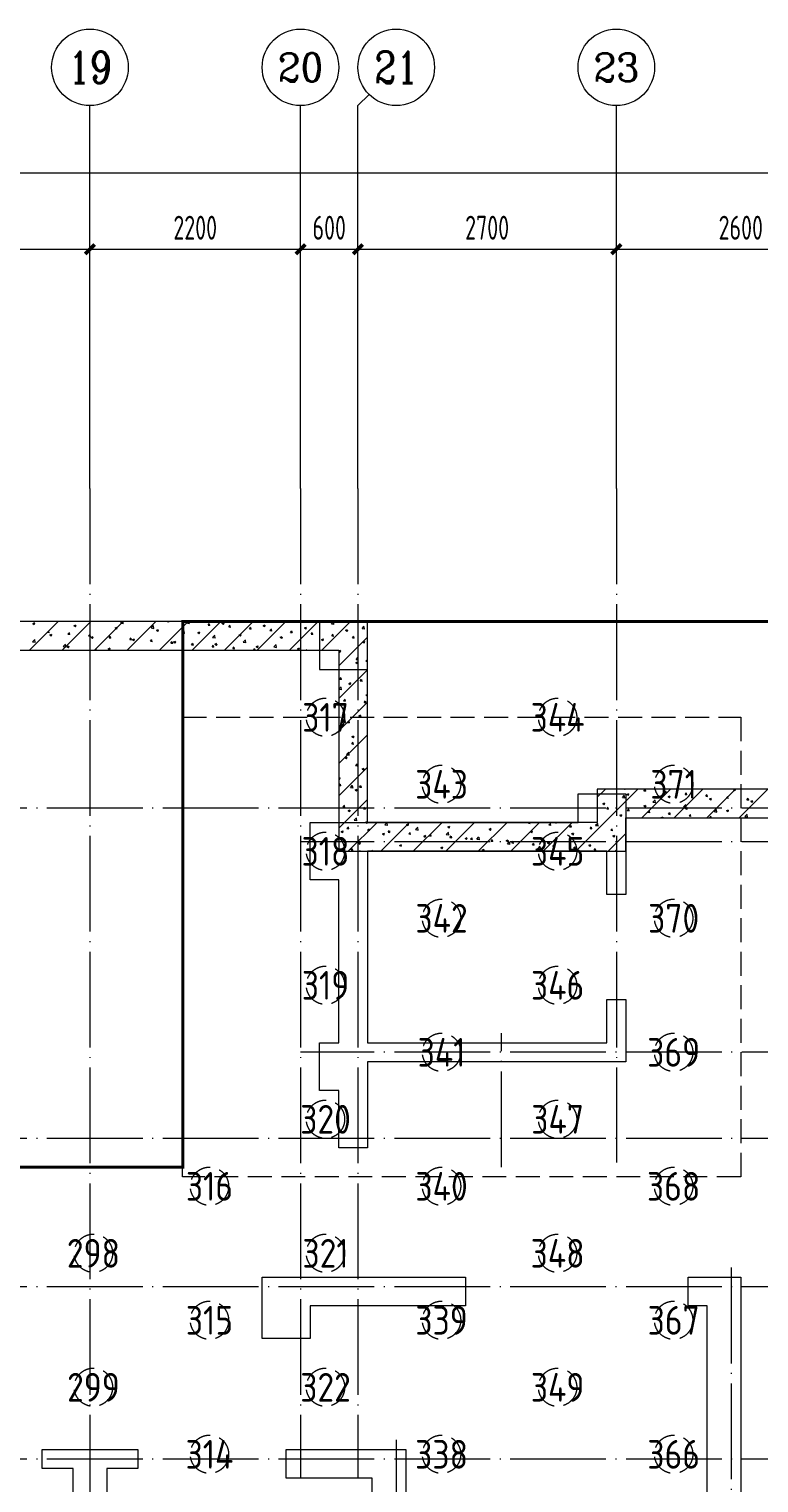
# Model space of a CAD drawing. Extents: x 5874492 to 7194610, y -939842 to -279257.
# Drawn here: x 6126449 to 6134075, y -493098 to -477908 of the extents above; entities that cross this region are included whole.
import ezdxf
from ezdxf.enums import TextEntityAlignment as Align

# ---------------------------------------------------------------- set-up
doc = ezdxf.new("R2010")
doc.units = 0
doc.header["$LTSCALE"] = 1000
doc.linetypes.add('DASH', pattern=[0.35, 0.25, -0.1])
doc.linetypes.add('DOTE', pattern=[2.42, 2, -0.2, 0.02, -0.2])
for name, color, linetype, lineweight in [('A-标注-轴号', 3, 'Continuous', 15), ('A-标注-轴号文字', 7, 'Continuous', 15), ('A-轴线-塔楼', 1, 'DOTE', 9), ('A-轴线-隔墙', 41, 'DOTE', 9), ('S-基础-BASE', 4, 'DASH', 20), ('S-基础-BASE-CON', 2, 'Continuous', 20), ('S-基础-DQ', 6, 'Continuous', 20), ('S-基础-HATCH', 251, 'Continuous', 20), ('S-基础-PILE', 7, 'DASH', 20), ('S-墙柱-WALL', 6, 'Continuous', 20), ('S-轴网-轴号', 3, 'Continuous', 20), ('S-轴网-轴线', 1, 'DOTE', 9)]:
    doc.layers.add(name, color=color, linetype=linetype, lineweight=lineweight)
doc.styles.add('_TCH_AXIS', font='COMPLEX.shx', dxfattribs={"bigfont": 'hztxt.shx'})
doc.styles.add('COMPLEX', font='COMPLEX')
doc.styles.get("Standard").update_dxf_attribs({"font": 'gbenor.shx', "bigfont": 'gbcbig.shx'})
doc.styles.add('TSSD_REIN_T3', font='tssdeng.shx', dxfattribs={"width": 0.7, "bigfont": 'hztxt.shx'})
doc.dimstyles.new('_TCH_ARCH&&100', dxfattribs={"dimtxt": 250, "dimasz": 100, "dimexe": 100, "dimexo": 100, "dimgap": 100, "dimtad": 1, "dimdec": 0, "dimzin": 0, "dimdsep": 46, "dimtxsty": 'TSSD_REIN_T3', "dimblk": 'ARCHTICK', "dimcen": 0.09, "dimclrt": 7, "dimazin": 2, "dimtfac": 1, "dimtdec": 0, "dimtix": 1, "dimtmove": 2, "dimatfit": 3, "dimfxl": 0, "dimtolj": 1, "dimtzin": 0, "dimarcsym": 0})

# ---------------------------------------------------------------- blocks, each defined once
blk = doc.blocks.new('A$C7008057F')
at = {"layer": 'S-基础-BASE-CON', "const_width": 30}
blk.add_lwpolyline([(13600, -17400), (22300, -17400), (22300, -18250), (30000, -18250), (30000, -19484), (38069, -19484), (38069, -4200), (32319, -4200), (32310, 2050), (20370, 2050), (20370, -3650), (17065, -3650)], dxfattribs=at)
blk = doc.blocks.new('sfdgjhgfhgkjhk')
at = {"layer": 'S-基础-DQ'}
for points in [[(6945492, 358792), (6945492, 356336), (6963809, 356336), (6963809, 354236), (6966809, 354236), (6966809, 354586), (6971909, 354586), (6971909, 347036), (6977909, 347036), (6977909, 339686), (6931592, 339686), (6931592, 336294)], [(6931892, 336294), (6931892, 339386), (6978209, 339386), (6978209, 347336), (6972209, 347336), (6972209, 354886), (6966509, 354886), (6966509, 354536), (6964109, 354536), (6964109, 356636), (6945792, 356636), (6945792, 358792)]]:
    blk.add_lwpolyline(points, dxfattribs=at)
blk.add_lwpolyline([(6964109, 356136), (6964109, 356636), (6963609, 356636), (6963609, 356136)], close=True, dxfattribs=at)
at = {"layer": 'S-基础-HATCH'}
for p, q in [((6960579, 356336), (6960879, 356636)), ((6960611, 356617), (6960632, 356625)), ((6960611, 356617), (6960626, 356607)), ((6960627, 356604), (6960633, 356622)), ((6960765, 356524), (6960779, 356541)), ((6960765, 356524), (6960783, 356522)), ((6960783, 356519), (6960780, 356538)), ((6960790, 356497), (6960811, 356505)), ((6960918, 356336), (6961218, 356636)), ((6960980, 356505), (6960994, 356522)), ((6960980, 356505), (6960998, 356503)), ((6960999, 356500), (6960995, 356519)), ((6961042, 356593), (6961063, 356601)), ((6961042, 356593), (6961057, 356583)), ((6961058, 356580), (6961064, 356598)), ((6961257, 356336), (6961557, 356636)), ((6961473, 356569), (6961494, 356577)), ((6961473, 356569), (6961488, 356559)), ((6961489, 356556), (6961495, 356574)), ((6961530, 356619), (6961547, 356636)), ((6961530, 356619), (6961557, 356615)), ((6961557, 356612), (6961555, 356636)), ((6961597, 356336), (6961897, 356636)), ((6961850, 356569), (6961874, 356594)), ((6961850, 356569), (6961877, 356565)), ((6961878, 356562), (6961874, 356591)), ((6961905, 356545), (6961926, 356553)), ((6961905, 356545), (6961920, 356535)), ((6961920, 356532), (6961926, 356550)), ((6961936, 356336), (6962236, 356636)), ((6962017, 356636), (6962032, 356635)), ((6962033, 356631), (6962032, 356636)), ((6962165, 356636), (6962172, 356632)), ((6962170, 356520), (6962194, 356544)), ((6962170, 356520), (6962197, 356515)), ((6962172, 356629), (6962175, 356636)), ((6962198, 356513), (6962194, 356541)), ((6962229, 356618), (6962244, 356635)), ((6962229, 356618), (6962247, 356616)), ((6962248, 356613), (6962244, 356631)), ((6962276, 356336), (6962576, 356636)), ((6962336, 356521), (6962357, 356529)), ((6962336, 356521), (6962351, 356511)), ((6962351, 356508), (6962357, 356526)), ((6962445, 356599), (6962459, 356616)), ((6962445, 356599), (6962462, 356597)), ((6962463, 356594), (6962460, 356613)), ((6962588, 356618), (6962609, 356626)), ((6962588, 356618), (6962603, 356608)), ((6962603, 356605), (6962610, 356623)), ((6962615, 356336), (6962915, 356636)), ((6962660, 356580), (6962674, 356597)), ((6962660, 356580), (6962678, 356578)), ((6962678, 356575), (6962675, 356594)), ((6962767, 356497), (6962788, 356505)), ((6962875, 356561), (6962889, 356578)), ((6962875, 356561), (6962893, 356560)), ((6962893, 356556), (6962890, 356575)), ((6962955, 356336), (6963255, 356636)), ((6963019, 356594), (6963040, 356602)), ((6963019, 356594), (6963034, 356584)), ((6963035, 356581), (6963041, 356599)), ((6963090, 356542), (6963105, 356560)), ((6963090, 356542), (6963108, 356541)), ((6963109, 356537), (6963105, 356556)), ((6963294, 356336), (6963594, 356636)), ((6963305, 356523), (6963320, 356541)), ((6963305, 356523), (6963323, 356522)), ((6963324, 356519), (6963320, 356537)), ((6963450, 356570), (6963471, 356578)), ((6963450, 356570), (6963465, 356560)), ((6963466, 356557), (6963472, 356575)), ((6963520, 356505), (6963535, 356522)), ((6963520, 356505), (6963538, 356503)), ((6963539, 356500), (6963536, 356519)), ((6963633, 356336), (6963933, 356636)), ((6963732, 356613), (6963754, 356636)), ((6963732, 356613), (6963758, 356609)), ((6963759, 356606), (6963756, 356635)), ((6963881, 356546), (6963902, 356554)), ((6963881, 356546), (6963896, 356536)), ((6963897, 356533), (6963903, 356551)), ((6964052, 356563), (6964075, 356588)), ((6964052, 356563), (6964078, 356559)), ((6964079, 356556), (6964076, 356585)), ((6960609, 356426), (6960633, 356450)), ((6960609, 356426), (6960636, 356422)), ((6960637, 356419), (6960633, 356447)), ((6960790, 356497), (6960805, 356487)), ((6960806, 356483), (6960812, 356501)), ((6960930, 356376), (6960953, 356401)), ((6960930, 356376), (6960956, 356372)), ((6960957, 356369), (6960954, 356398)), ((6960969, 356376), (6960990, 356384)), ((6960969, 356376), (6960984, 356366)), ((6960985, 356362), (6960991, 356381)), ((6961195, 356486), (6961210, 356503)), ((6961195, 356486), (6961213, 356484)), ((6961214, 356481), (6961210, 356500)), ((6961221, 356473), (6961242, 356481)), ((6961221, 356473), (6961236, 356462)), ((6961237, 356459), (6961243, 356477)), ((6961400, 356352), (6961421, 356360)), ((6961400, 356352), (6961415, 356342)), ((6961410, 356467), (6961425, 356484)), ((6961410, 356467), (6961428, 356466)), ((6961416, 356338), (6961422, 356356)), ((6961429, 356462), (6961425, 356481)), ((6961625, 356448), (6961640, 356466)), ((6961625, 356448), (6961643, 356447)), ((6961644, 356443), (6961641, 356462)), ((6961653, 356449), (6961674, 356457)), ((6961653, 356449), (6961667, 356438)), ((6961668, 356435), (6961674, 356453)), ((6961841, 356430), (6961855, 356447)), ((6961841, 356430), (6961859, 356428)), ((6961859, 356425), (6961856, 356443)), ((6962056, 356411), (6962070, 356428)), ((6962056, 356411), (6962074, 356409)), ((6962074, 356406), (6962071, 356425)), ((6962084, 356424), (6962105, 356433)), ((6962084, 356424), (6962099, 356414)), ((6962099, 356411), (6962105, 356429)), ((6962271, 356392), (6962285, 356409)), ((6962271, 356392), (6962289, 356390)), ((6962290, 356387), (6962286, 356406)), ((6962486, 356373), (6962501, 356390)), ((6962486, 356373), (6962504, 356372)), ((6962491, 356470), (6962514, 356494)), ((6962491, 356470), (6962517, 356466)), ((6962505, 356368), (6962501, 356387)), ((6962518, 356463), (6962515, 356491)), ((6962515, 356400), (6962536, 356409)), ((6962515, 356400), (6962530, 356390)), ((6962530, 356387), (6962537, 356405)), ((6962701, 356354), (6962716, 356372)), ((6962701, 356354), (6962719, 356353)), ((6962720, 356349), (6962716, 356368)), ((6962767, 356497), (6962782, 356487)), ((6962782, 356484), (6962789, 356502)), ((6962811, 356420), (6962834, 356445)), ((6962811, 356420), (6962837, 356416)), ((6962838, 356413), (6962835, 356442)), ((6962917, 356336), (6962931, 356353)), ((6962946, 356376), (6962967, 356384)), ((6962946, 356376), (6962961, 356366)), ((6962962, 356363), (6962968, 356381)), ((6963131, 356371), (6963154, 356395)), ((6963131, 356371), (6963158, 356366)), ((6963158, 356364), (6963155, 356392)), ((6963198, 356473), (6963219, 356481)), ((6963198, 356473), (6963213, 356463)), ((6963214, 356460), (6963220, 356478)), ((6963377, 356352), (6963398, 356360)), ((6963377, 356352), (6963392, 356342)), ((6963393, 356339), (6963399, 356357)), ((6963629, 356449), (6963650, 356457)), ((6963629, 356449), (6963644, 356439)), ((6963645, 356436), (6963651, 356454)), ((6963736, 356486), (6963750, 356503)), ((6963736, 356486), (6963754, 356484)), ((6963754, 356481), (6963751, 356500)), ((6963809, 356173), (6964109, 356473)), ((6963951, 356467), (6963965, 356484)), ((6963951, 356467), (6963969, 356465)), ((6963969, 356462), (6963966, 356481)), ((6964060, 356425), (6964081, 356433)), ((6964060, 356425), (6964075, 356415)), ((6964076, 356412), (6964082, 356430)), ((6961259, 356336), (6961273, 356351)), ((6961275, 356336), (6961274, 356348)), ((6962934, 356336), (6962932, 356349)), ((6963466, 356336), (6963474, 356345)), ((6963476, 356336), (6963475, 356342)), ((6963809, 356329), (6963829, 356336)), ((6963809, 356328), (6963823, 356318)), ((6963824, 356315), (6963830, 356333)), ((6963987, 356208), (6964008, 356216)), ((6963987, 356208), (6964002, 356198)), ((6963992, 356241), (6964007, 356259)), ((6963992, 356241), (6964010, 356240)), ((6964003, 356194), (6964009, 356212)), ((6964011, 356236), (6964008, 356255)), ((6964091, 356222), (6964109, 356240)), ((6964091, 356222), (6964109, 356219)), ((6963809, 355833), (6964109, 356133)), ((6963819, 356034), (6963833, 356052)), ((6963837, 356030), (6963834, 356048)), ((6963811, 355929), (6963834, 355954)), ((6963811, 355929), (6963838, 355925)), ((6963819, 356034), (6963837, 356033)), ((6963838, 355922), (6963835, 355951)), ((6963914, 355990), (6963935, 355998)), ((6963914, 355990), (6963929, 355980)), ((6963930, 355977), (6963936, 355995)), ((6964034, 356016), (6964048, 356033)), ((6964034, 356016), (6964052, 356014)), ((6964053, 356011), (6964049, 356030)), ((6963809, 355494), (6964109, 355794)), ((6963841, 355773), (6963862, 355781)), ((6963841, 355773), (6963856, 355762)), ((6963857, 355759), (6963863, 355777)), ((6963860, 355809), (6963875, 355826)), ((6963860, 355809), (6963878, 355807)), ((6963879, 355804), (6963876, 355823)), ((6964076, 355790), (6964090, 355807)), ((6964076, 355790), (6964094, 355788)), ((6964094, 355785), (6964091, 355804)), ((6964093, 355869), (6964109, 355875)), ((6964093, 355869), (6964108, 355859)), ((6964109, 355856), (6964109, 355856)), ((6963851, 355587), (6963874, 355612)), ((6963878, 355580), (6963875, 355609)), ((6963902, 355583), (6963917, 355600)), ((6963921, 355578), (6963917, 355597)), ((6964020, 355652), (6964041, 355660)), ((6964020, 355652), (6964035, 355642)), ((6964036, 355638), (6964042, 355656)), ((6963809, 355154), (6964109, 355454)), ((6963851, 355587), (6963878, 355583)), ((6963902, 355583), (6963920, 355582)), ((6963947, 355434), (6963968, 355442)), ((6963944, 355358), (6963958, 355375)), ((6963944, 355358), (6963962, 355356)), ((6963947, 355434), (6963962, 355424)), ((6963962, 355353), (6963959, 355371)), ((6963963, 355421), (6963969, 355439)), ((6963874, 355217), (6963895, 355225)), ((6963874, 355217), (6963889, 355207)), ((6963890, 355203), (6963896, 355221)), ((6963891, 355246), (6963914, 355270)), ((6963891, 355246), (6963917, 355241)), ((6963918, 355239), (6963915, 355267)), ((6963985, 355132), (6964000, 355149)), ((6964004, 355127), (6964000, 355146)), ((6963809, 354815), (6964109, 355115)), ((6963809, 355002), (6963822, 355007)), ((6963809, 354994), (6963816, 354989)), ((6963817, 354986), (6963823, 355004)), ((6963985, 355132), (6964003, 355130)), ((6964053, 355096), (6964074, 355104)), ((6964053, 355096), (6964068, 355086)), ((6964069, 355082), (6964075, 355101)), ((6963812, 354925), (6963826, 354942)), ((6963812, 354925), (6963830, 354923)), ((6963830, 354920), (6963827, 354939)), ((6963930, 354904), (6963954, 354928)), ((6963930, 354904), (6963957, 354900)), ((6963958, 354897), (6963954, 354925)), ((6963980, 354878), (6964001, 354886)), ((6963980, 354878), (6963995, 354868)), ((6963996, 354865), (6964002, 354883)), ((6964027, 354906), (6964041, 354923)), ((6964027, 354906), (6964045, 354905)), ((6964046, 354901), (6964042, 354920)), ((6966285, 354236), (6966935, 354886)), ((6966509, 354800), (6966596, 354886)), ((6966794, 354886), (6966801, 354886)), ((6966801, 354882), (6966801, 354886)), ((6966819, 354831), (6966840, 354839)), ((6966835, 354818), (6966841, 354836)), ((6966974, 354586), (6967274, 354886)), ((6966998, 354868), (6967012, 354886)), ((6966998, 354868), (6967016, 354867)), ((6967016, 354863), (6967013, 354882)), ((6967213, 354849), (6967227, 354867)), ((6967213, 354849), (6967231, 354848)), ((6967232, 354845), (6967228, 354863)), ((6967314, 354586), (6967614, 354886)), ((6967428, 354831), (6967443, 354848)), ((6967447, 354826), (6967443, 354845)), ((6967653, 354586), (6967953, 354886)), ((6967934, 354880), (6967951, 354886)), ((6967934, 354880), (6967949, 354870)), ((6967949, 354866), (6967955, 354884)), ((6967993, 354586), (6968293, 354886)), ((6963809, 354476), (6964109, 354776)), ((6963853, 354699), (6963868, 354717)), ((6963853, 354699), (6963871, 354698)), ((6963872, 354694), (6963869, 354713)), ((6964069, 354681), (6964083, 354698)), ((6964087, 354676), (6964084, 354694)), ((6966567, 354734), (6966588, 354742)), ((6966567, 354734), (6966582, 354724)), ((6966583, 354721), (6966589, 354739)), ((6966609, 354680), (6966624, 354698)), ((6966628, 354675), (6966624, 354694)), ((6966772, 354799), (6966796, 354823)), ((6966772, 354799), (6966799, 354795)), ((6966799, 354792), (6966796, 354820)), ((6966819, 354831), (6966834, 354821)), ((6966998, 354710), (6967019, 354718)), ((6966998, 354710), (6967013, 354700)), ((6967014, 354697), (6967020, 354715)), ((6967092, 354749), (6967116, 354773)), ((6967092, 354749), (6967119, 354745)), ((6967120, 354742), (6967116, 354770)), ((6967251, 354807), (6967272, 354815)), ((6967251, 354807), (6967265, 354797)), ((6967266, 354793), (6967272, 354812)), ((6967412, 354699), (6967436, 354724)), ((6967412, 354699), (6967439, 354695)), ((6967428, 354831), (6967446, 354829)), ((6967430, 354686), (6967451, 354694)), ((6967430, 354686), (6967445, 354676)), ((6967440, 354692), (6967437, 354721)), ((6967445, 354673), (6967451, 354691)), ((6967643, 354812), (6967658, 354829)), ((6967643, 354812), (6967661, 354810)), ((6967662, 354807), (6967659, 354826)), ((6967682, 354783), (6967703, 354791)), ((6967682, 354783), (6967697, 354773)), ((6967697, 354769), (6967703, 354788)), ((6967859, 354793), (6967873, 354810)), ((6967859, 354793), (6967876, 354791)), ((6967877, 354788), (6967874, 354807)), ((6968074, 354774), (6968088, 354791)), ((6968074, 354774), (6968092, 354773)), ((6968092, 354769), (6968089, 354788)), ((6968113, 354759), (6968134, 354767)), ((6968113, 354759), (6968128, 354749)), ((6968128, 354745), (6968134, 354764)), ((6963907, 354661), (6963928, 354669)), ((6963907, 354661), (6963922, 354651)), ((6963909, 354236), (6964209, 354536)), ((6963923, 354647), (6963929, 354665)), ((6963970, 354562), (6963994, 354586)), ((6963970, 354562), (6963997, 354558)), ((6963997, 354555), (6963994, 354583)), ((6964069, 354681), (6964087, 354679)), ((6964087, 354540), (6964108, 354548)), ((6964087, 354540), (6964101, 354530)), ((6964102, 354527), (6964108, 354545)), ((6964249, 354236), (6964549, 354536)), ((6964290, 354512), (6964313, 354536)), ((6964318, 354505), (6964314, 354534)), ((6964588, 354236), (6964888, 354536)), ((6964927, 354236), (6965227, 354536)), ((6965267, 354236), (6965567, 354536)), ((6965606, 354236), (6965906, 354536)), ((6965790, 354530), (6965795, 354536)), ((6965790, 354530), (6965808, 354528)), ((6965809, 354525), (6965807, 354536)), ((6965946, 354236), (6966246, 354536)), ((6966070, 354536), (6966078, 354531)), ((6966079, 354527), (6966082, 354536)), ((6966492, 354506), (6966515, 354531)), ((6966609, 354680), (6966627, 354679)), ((6966746, 354613), (6966767, 354621)), ((6966746, 354613), (6966761, 354603)), ((6966762, 354600), (6966768, 354618)), ((6966824, 354661), (6966839, 354679)), ((6966824, 354661), (6966842, 354660)), ((6966843, 354657), (6966839, 354675)), ((6967039, 354643), (6967054, 354660)), ((6967039, 354643), (6967057, 354641)), ((6967058, 354638), (6967055, 354657)), ((6967178, 354589), (6967199, 354597)), ((6967178, 354589), (6967182, 354586)), ((6967197, 354586), (6967199, 354594)), ((6967255, 354624), (6967269, 354641)), ((6967255, 354624), (6967273, 354622)), ((6967273, 354619), (6967270, 354638)), ((6967470, 354605), (6967484, 354622)), ((6967470, 354605), (6967488, 354603)), ((6967488, 354600), (6967485, 354619)), ((6967685, 354586), (6967699, 354603)), ((6967685, 354586), (6967685, 354586)), ((6967703, 354586), (6967700, 354600)), ((6967733, 354650), (6967756, 354674)), ((6967733, 354650), (6967759, 354646)), ((6967760, 354643), (6967757, 354671)), ((6967861, 354662), (6967882, 354670)), ((6967861, 354662), (6967876, 354652)), ((6967876, 354649), (6967882, 354667)), ((6968053, 354600), (6968076, 354624)), ((6968053, 354600), (6968080, 354596)), ((6968080, 354593), (6968077, 354622)), ((6963834, 354443), (6963856, 354451)), ((6963834, 354443), (6963849, 354433)), ((6963850, 354430), (6963856, 354448)), ((6963895, 354474), (6963910, 354491)), ((6963895, 354474), (6963913, 354472)), ((6963914, 354469), (6963910, 354488)), ((6964110, 354455), (6964125, 354472)), ((6964110, 354455), (6964128, 354453)), ((6964129, 354450), (6964125, 354469)), ((6964266, 354419), (6964287, 354427)), ((6964266, 354419), (6964281, 354409)), ((6964281, 354406), (6964287, 354424)), ((6964290, 354512), (6964317, 354508)), ((6964325, 354436), (6964340, 354453)), ((6964325, 354436), (6964343, 354434)), ((6964344, 354431), (6964341, 354450)), ((6964518, 354516), (6964539, 354524)), ((6964518, 354516), (6964533, 354506)), ((6964533, 354503), (6964539, 354521)), ((6964541, 354417), (6964555, 354434)), ((6964541, 354417), (6964559, 354416)), ((6964559, 354412), (6964556, 354431)), ((6964610, 354462), (6964634, 354487)), ((6964610, 354462), (6964637, 354458)), ((6964638, 354455), (6964635, 354484)), ((6964697, 354395), (6964718, 354403)), ((6964697, 354395), (6964712, 354385)), ((6964712, 354382), (6964718, 354400)), ((6964756, 354398), (6964770, 354416)), ((6964756, 354398), (6964774, 354397)), ((6964774, 354393), (6964771, 354412)), ((6964931, 354413), (6964954, 354437)), ((6964931, 354413), (6964957, 354409)), ((6964949, 354492), (6964970, 354500)), ((6964949, 354492), (6964964, 354482)), ((6964958, 354406), (6964955, 354434)), ((6964964, 354479), (6964971, 354497)), ((6964971, 354380), (6964985, 354397)), ((6964971, 354380), (6964989, 354378)), ((6964990, 354375), (6964986, 354393)), ((6965128, 354371), (6965149, 354379)), ((6965186, 354361), (6965201, 354378)), ((6965251, 354363), (6965274, 354388)), ((6965278, 354356), (6965275, 354385)), ((6965380, 354468), (6965401, 354476)), ((6965380, 354468), (6965395, 354458)), ((6965396, 354454), (6965402, 354473)), ((6965811, 354444), (6965832, 354452)), ((6965811, 354444), (6965826, 354434)), ((6965827, 354430), (6965833, 354449)), ((6966005, 354511), (6966020, 354528)), ((6966005, 354511), (6966023, 354510)), ((6966024, 354506), (6966020, 354525)), ((6966220, 354492), (6966235, 354510)), ((6966220, 354492), (6966238, 354491)), ((6966239, 354487), (6966236, 354506)), ((6966242, 354420), (6966263, 354428)), ((6966242, 354420), (6966257, 354410)), ((6966258, 354406), (6966264, 354425)), ((6966436, 354473), (6966450, 354491)), ((6966436, 354473), (6966453, 354472)), ((6966454, 354469), (6966451, 354487)), ((6966492, 354506), (6966518, 354502)), ((6966494, 354517), (6966515, 354525)), ((6966494, 354517), (6966509, 354507)), ((6966510, 354503), (6966516, 354521)), ((6966519, 354499), (6966516, 354528)), ((6966624, 354236), (6966809, 354421)), ((6966651, 354455), (6966665, 354472)), ((6966651, 354455), (6966669, 354453)), ((6966669, 354450), (6966666, 354469)), ((6966673, 354396), (6966694, 354404)), ((6966673, 354396), (6966688, 354386)), ((6966689, 354382), (6966695, 354401)), ((6963937, 354248), (6963951, 354265)), ((6963937, 354248), (6963955, 354246)), ((6963955, 354243), (6963952, 354262)), ((6964014, 354322), (6964035, 354330)), ((6964014, 354322), (6964028, 354312)), ((6964026, 354236), (6964033, 354244)), ((6964029, 354309), (6964035, 354327)), ((6964035, 354236), (6964034, 354241)), ((6964158, 354236), (6964166, 354246)), ((6964168, 354236), (6964167, 354243)), ((6964445, 354298), (6964466, 354306)), ((6964445, 354298), (6964460, 354288)), ((6964460, 354285), (6964466, 354303)), ((6964876, 354274), (6964897, 354282)), ((6964876, 354274), (6964891, 354264)), ((6964891, 354261), (6964898, 354279)), ((6965128, 354371), (6965143, 354361)), ((6965144, 354358), (6965150, 354376)), ((6965186, 354361), (6965204, 354359)), ((6965205, 354356), (6965201, 354375)), ((6965251, 354363), (6965278, 354359)), ((6965307, 354250), (6965328, 354258)), ((6965307, 354250), (6965322, 354240)), ((6965323, 354237), (6965329, 354255)), ((6965401, 354342), (6965416, 354359)), ((6965401, 354342), (6965419, 354340)), ((6965420, 354337), (6965416, 354356)), ((6965559, 354347), (6965580, 354355)), ((6965559, 354347), (6965574, 354337)), ((6965571, 354313), (6965594, 354338)), ((6965571, 354313), (6965598, 354309)), ((6965575, 354334), (6965581, 354352)), ((6965598, 354306), (6965595, 354335)), ((6965616, 354323), (6965631, 354340)), ((6965616, 354323), (6965634, 354322)), ((6965635, 354318), (6965632, 354337)), ((6965832, 354304), (6965846, 354322)), ((6965832, 354304), (6965850, 354303)), ((6965850, 354299), (6965847, 354318)), ((6965891, 354264), (6965915, 354288)), ((6965891, 354264), (6965918, 354260)), ((6965919, 354257), (6965915, 354285)), ((6965990, 354323), (6966011, 354331)), ((6965990, 354323), (6966005, 354313)), ((6966006, 354310), (6966012, 354328)), ((6966047, 354285), (6966061, 354303)), ((6966047, 354285), (6966065, 354284)), ((6966065, 354281), (6966062, 354299)), ((6966232, 354236), (6966235, 354239)), ((6966262, 354267), (6966276, 354284)), ((6966262, 354267), (6966280, 354265)), ((6966281, 354262), (6966277, 354281)), ((6966421, 354299), (6966442, 354307)), ((6966421, 354299), (6966436, 354289)), ((6966437, 354286), (6966443, 354304)), ((6966477, 354248), (6966492, 354265)), ((6966477, 354248), (6966495, 354246)), ((6966496, 354243), (6966492, 354262)), ((6966698, 354236), (6966707, 354246)), ((6966709, 354236), (6966707, 354243))]:
    blk.add_line(p, q, dxfattribs=at)
blk = doc.blocks.new('_AXISO')
blk.add_circle((0, 0), 0.5)
at = {"layer": 'S-轴网-轴号', "style": 'COMPLEX', "width": 1.041667}
blk.add_attdef('A', text='', height=0.56, dxfattribs=at).set_placement((-0.25, -0.28), (0.25, -0.28), align=Align.FIT)
blk = doc.blocks.new('_ArchTick')
at = {"color": 0, "linetype": 'ByBlock', "const_width": 0.4}
blk.add_lwpolyline([(-0.5, -0.5), (0.5, 0.5)], dxfattribs=at)
blk = doc.blocks.new('*D2415')
at = {"layer": 'A-标注-轴号', "color": 0, "lineweight": -2, "transparency": 16777216}
for p, q in [((0, 18540), (0, 21840)), ((0, 21740), (47200, 21740)), ((47200, 18540), (47200, 21840))]:
    blk.add_line(p, q, dxfattribs=at)
at = {"layer": 'Defpoints', "color": 0, "transparency": 16777216}
for p in [(47200, 21740), (0, 18440), (47200, 18440)]:
    blk.add_point(p, dxfattribs=at)
at = {"layer": 'A-标注-轴号', "color": 0, "lineweight": -2, "transparency": 16777216, "xscale": 100, "yscale": 100, "zscale": 100, "rotation": 180}
blk.add_blockref('_ArchTick', (0, 21740), dxfattribs=at)
at = {"layer": 'A-标注-轴号', "color": 0, "lineweight": -2, "transparency": 16777216, "xscale": 100, "yscale": 100, "zscale": 100}
blk.add_blockref('_ArchTick', (47200, 21740), dxfattribs=at)
at = {"layer": 'A-标注-轴号', "color": 7, "transparency": 16777216, "insert": (23600, 21965), "char_height": 250, "attachment_point": 5, "style": 'TSSD_REIN_T3'}
blk.add_mtext('\\A1;47200', dxfattribs=at)
blk = doc.blocks.new('*D2449')
at = {"layer": 'A-标注-轴号', "color": 0, "lineweight": -2, "transparency": 16777216}
for p, q in [((28100, 18540), (28100, 21040)), ((30300, 18540), (30300, 21040)), ((28100, 20940), (30300, 20940))]:
    blk.add_line(p, q, dxfattribs=at)
at = {"layer": 'Defpoints', "color": 0, "transparency": 16777216}
for p in [(30300, 20940), (28100, 18440), (30300, 18440)]:
    blk.add_point(p, dxfattribs=at)
at = {"layer": 'A-标注-轴号', "color": 0, "lineweight": -2, "transparency": 16777216, "xscale": 100, "yscale": 100, "zscale": 100, "rotation": 180}
blk.add_blockref('_ArchTick', (28100, 20940), dxfattribs=at)
at = {"layer": 'A-标注-轴号', "color": 0, "lineweight": -2, "transparency": 16777216, "xscale": 100, "yscale": 100, "zscale": 100}
blk.add_blockref('_ArchTick', (30300, 20940), dxfattribs=at)
at = {"layer": 'A-标注-轴号', "color": 7, "transparency": 16777216, "insert": (29200, 21165), "char_height": 250, "attachment_point": 5, "style": 'TSSD_REIN_T3'}
blk.add_mtext('\\A1;2200', dxfattribs=at)
blk = doc.blocks.new('*D2450')
at = {"layer": 'A-标注-轴号', "color": 0, "lineweight": -2, "transparency": 16777216}
for p, q in [((30300, 18540), (30300, 21040)), ((32500, 18540), (32500, 21040)), ((30300, 20940), (32500, 20940))]:
    blk.add_line(p, q, dxfattribs=at)
at = {"layer": 'Defpoints', "color": 0, "transparency": 16777216}
for p in [(32500, 20940), (30300, 18440), (32500, 18440)]:
    blk.add_point(p, dxfattribs=at)
at = {"layer": 'A-标注-轴号', "color": 0, "lineweight": -2, "transparency": 16777216, "xscale": 100, "yscale": 100, "zscale": 100, "rotation": 180}
blk.add_blockref('_ArchTick', (30300, 20940), dxfattribs=at)
at = {"layer": 'A-标注-轴号', "color": 0, "lineweight": -2, "transparency": 16777216, "xscale": 100, "yscale": 100, "zscale": 100}
blk.add_blockref('_ArchTick', (32500, 20940), dxfattribs=at)
at = {"layer": 'A-标注-轴号', "color": 7, "transparency": 16777216, "insert": (31400, 21165), "char_height": 250, "attachment_point": 5, "style": 'TSSD_REIN_T3'}
blk.add_mtext('\\A1;2200', dxfattribs=at)
blk = doc.blocks.new('*D2451')
at = {"layer": 'A-标注-轴号', "color": 0, "lineweight": -2, "transparency": 16777216}
for p, q in [((32500, 18540), (32500, 21040)), ((33100, 18540), (33100, 21040)), ((32500, 20940), (33100, 20940))]:
    blk.add_line(p, q, dxfattribs=at)
at = {"layer": 'Defpoints', "color": 0, "transparency": 16777216}
for p in [(33100, 20940), (32500, 18440), (33100, 18440)]:
    blk.add_point(p, dxfattribs=at)
at = {"layer": 'A-标注-轴号', "color": 0, "lineweight": -2, "transparency": 16777216, "xscale": 100, "yscale": 100, "zscale": 100, "rotation": 180}
blk.add_blockref('_ArchTick', (32500, 20940), dxfattribs=at)
at = {"layer": 'A-标注-轴号', "color": 0, "lineweight": -2, "transparency": 16777216, "xscale": 100, "yscale": 100, "zscale": 100}
blk.add_blockref('_ArchTick', (33100, 20940), dxfattribs=at)
at = {"layer": 'A-标注-轴号', "color": 7, "transparency": 16777216, "insert": (32800, 21165), "char_height": 250, "attachment_point": 5, "style": 'TSSD_REIN_T3'}
blk.add_mtext('\\A1;600', dxfattribs=at)
blk = doc.blocks.new('*D2452')
at = {"layer": 'A-标注-轴号', "color": 0, "lineweight": -2, "transparency": 16777216}
for p, q in [((33100, 18540), (33100, 21040)), ((35800, 18540), (35800, 21040)), ((33100, 20940), (35800, 20940))]:
    blk.add_line(p, q, dxfattribs=at)
at = {"layer": 'Defpoints', "color": 0, "transparency": 16777216}
for p in [(35800, 20940), (33100, 18440), (35800, 18440)]:
    blk.add_point(p, dxfattribs=at)
at = {"layer": 'A-标注-轴号', "color": 0, "lineweight": -2, "transparency": 16777216, "xscale": 100, "yscale": 100, "zscale": 100, "rotation": 180}
blk.add_blockref('_ArchTick', (33100, 20940), dxfattribs=at)
at = {"layer": 'A-标注-轴号', "color": 0, "lineweight": -2, "transparency": 16777216, "xscale": 100, "yscale": 100, "zscale": 100}
blk.add_blockref('_ArchTick', (35800, 20940), dxfattribs=at)
at = {"layer": 'A-标注-轴号', "color": 7, "transparency": 16777216, "insert": (34450, 21165), "char_height": 250, "attachment_point": 5, "style": 'TSSD_REIN_T3'}
blk.add_mtext('\\A1;2700', dxfattribs=at)
blk = doc.blocks.new('*D2453')
at = {"layer": 'A-标注-轴号', "color": 0, "lineweight": -2, "transparency": 16777216}
for p, q in [((35800, 18540), (35800, 21040)), ((38400, 18540), (38400, 21040)), ((35800, 20940), (38400, 20940))]:
    blk.add_line(p, q, dxfattribs=at)
at = {"layer": 'Defpoints', "color": 0, "transparency": 16777216}
for p in [(38400, 20940), (35800, 18440), (38400, 18440)]:
    blk.add_point(p, dxfattribs=at)
at = {"layer": 'A-标注-轴号', "color": 0, "lineweight": -2, "transparency": 16777216, "xscale": 100, "yscale": 100, "zscale": 100, "rotation": 180}
blk.add_blockref('_ArchTick', (35800, 20940), dxfattribs=at)
at = {"layer": 'A-标注-轴号', "color": 0, "lineweight": -2, "transparency": 16777216, "xscale": 100, "yscale": 100, "zscale": 100}
blk.add_blockref('_ArchTick', (38400, 20940), dxfattribs=at)
at = {"layer": 'A-标注-轴号', "color": 7, "transparency": 16777216, "insert": (37100, 21165), "char_height": 250, "attachment_point": 5, "style": 'TSSD_REIN_T3'}
blk.add_mtext('\\A1;2600', dxfattribs=at)
blk = doc.blocks.new('A$C3FF375C5')
at = {"layer": 'A-标注-轴号'}
for p, q in [((33217, 22557.4), (33099.8, 22440.3)), ((30300, 18440.3), (30300, 22440.3)), ((32499.9, 18440.3), (32499.9, 22440.3)), ((33099.8, 18440.3), (33099.8, 22440.3)), ((35799.9, 18440.3), (35799.9, 22440.3))]:
    blk.add_line(p, q, dxfattribs=at)
at = {"layer": 'A-轴线-塔楼', "linetype": 'DOTE', "ltscale": 0.5}
for p, q in [((30300, 18440.3), (30300, -8548.9)), ((32499.9, 18440.3), (32499.9, 8100)), ((33099.9, 18440.3), (33099.9, 8100)), ((35800, 18440.3), (35800, 11400)), ((59891.4, 15100), (-2283.6, 15100)), ((59891.4, 14750), (32499.9, 14750)), ((59891.4, 12550), (32499.9, 12550)), ((59891.4, 11650), (-2283.6, 11650)), ((37000, 10300), (37000, -8548.9)), ((59891.4, 10100), (-2283.6, 10100)), ((33500, 8500), (33500, -9394.4)), ((59891.4, 8300), (-2283.6, 8300))]:
    blk.add_line(p, q, dxfattribs=at)
at = {"layer": 'A-轴线-隔墙', "ltscale": 0.5}
blk.add_line((34600, 11350), (34600, 12750), dxfattribs=at)
at = {"layer": 'A-标注-轴号'}
ref = blk.add_blockref('_AXISO', (30300, 22840.3), dxfattribs=dict(at, xscale=800, yscale=800, zscale=800))
ref.add_attrib('A', '19', dxfattribs={"layer": 'A-标注-轴号文字', "ltscale": 0.2, "height": 328.45, "style": '_TCH_AXIS'}).set_placement((30073.2, 22676.1), (30526.8, 22676.1), align=Align.FIT)
ref = blk.add_blockref('_AXISO', (32499.9, 22840.3), dxfattribs=dict(at, xscale=800, yscale=800, zscale=800))
ref.add_attrib('A', '20', dxfattribs={"layer": 'A-标注-轴号文字', "ltscale": 0.2, "height": 294.28, "style": '_TCH_AXIS'}).set_placement((32261.6, 22693.1), (32738.1, 22693.1), align=Align.FIT)
ref = blk.add_blockref('_AXISO', (33499.8, 22840.3), dxfattribs=dict(at, xscale=800, yscale=800, zscale=800))
ref.add_attrib('A', '21', dxfattribs={"layer": 'A-标注-轴号文字', "ltscale": 0.2, "height": 328.45, "style": '_TCH_AXIS'}).set_placement((33273.1, 22676.1), (33726.6, 22676.1), align=Align.FIT)
ref = blk.add_blockref('_AXISO', (35799.9, 22840.3), dxfattribs=dict(at, xscale=800, yscale=800, zscale=800))
ref.add_attrib('A', '23', dxfattribs={"layer": 'A-标注-轴号文字', "ltscale": 0.2, "height": 294.28, "style": '_TCH_AXIS'}).set_placement((35561.6, 22693.1), (36038.1, 22693.1), align=Align.FIT)
for p1, p2, distance, picture, middle in [((0, 18440.3), (47199.9, 18440.3), 3300, '*D2415', (23599.9, 21965.3)), ((28100, 18440.3), (30300, 18440.3), 2500, '*D2449', (29200, 21165.3)), ((30300, 18440.3), (32499.9, 18440.3), 2500, '*D2450', (31399.9, 21165.3)), ((32499.9, 18440.3), (33099.8, 18440.3), 2500, '*D2451', (32799.9, 21165.3)), ((33099.8, 18440.3), (35799.9, 18440.3), 2500, '*D2452', (34449.9, 21165.3)), ((35799.9, 18440.3), (38399.9, 18440.3), 2500, '*D2453', (37099.9, 21165.3))]:
    dim = blk.add_aligned_dim(p1=p1, p2=p2, distance=distance, dimstyle='_TCH_ARCH&&100', dxfattribs=at)
    dim.commit()
    dim.dimension.update_dxf_attribs({"geometry": picture, "text_midpoint": middle})

msp = doc.modelspace()

# ---------------------------------------------------------------- linework, layer by layer
at = {"layer": 'S-基础-BASE'}
msp.add_lwpolyline([(6133885.2, -489898.1), (6128053.9, -489898.1), (6128053.9, -485098.1), (6133885.2, -485098.1)], close=True, dxfattribs=at)
at = {"layer": 'S-基础-PILE'}
for centre in [(6129546.7, -485098.1), (6131971.6, -485098.1), (6130759.2, -485798.1), (6133184, -485798.1), (6129546.7, -486498.1), (6131971.6, -486498.1), (6130759.2, -487198.1), (6133184, -487198.1), (6129546.7, -487898.1), (6131971.6, -487898.1), (6130759.2, -488598.1), (6133184, -488598.1), (6129546.7, -489298.1), (6131971.6, -489298.1), (6128334.3, -489998.1), (6130759.2, -489998.1), (6133184, -489998.1), (6127121.9, -490698.1), (6129546.7, -490698.1), (6131971.6, -490698.1), (6128334.3, -491398.1), (6130759.2, -491398.1), (6133184, -491398.1), (6127121.9, -492098.1), (6129546.7, -492098.1), (6131971.6, -492098.1), (6128334.3, -492798.1), (6130759.2, -492798.1), (6133184, -492798.1)]:
    msp.add_circle(centre, 200, dxfattribs=at)
at = {"layer": 'S-墙柱-WALL'}
for points in [[(6129685.2, -489598.1), (6129685.2, -488998.1), (6129485.2, -488998.1), (6129485.2, -488498.1), (6129685.2, -488498.1), (6129685.2, -486798.1), (6129385.2, -486798.1), (6129385.2, -486198.1), (6129985.2, -486198.1), (6132185.2, -486198.1), (6132185.2, -485898.1), (6132685.2, -485898.1), (6132685.2, -486948.1), (6132485.2, -486948.1), (6132485.2, -486498.1), (6129985.2, -486498.1), (6129985.2, -486798.1), (6129985.2, -488498.1), (6132485.2, -488498.1), (6132485.2, -488048.1), (6132685.2, -488048.1), (6132685.2, -488698.1), (6129985.2, -488698.1), (6129985.2, -488998.1), (6129985.2, -489598.1)], [(6128885.2, -491588.1), (6128885.2, -490948.1), (6131010.2, -490948.1), (6131010.2, -491248.1), (6129385.2, -491248.1), (6129385.2, -491588.1)], [(6133535.2, -493648.1), (6133535.2, -491248.1), (6133335.2, -491248.1), (6133335.2, -490948.1), (6133885.2, -490948.1), (6133885.2, -493648.1)], [(6126910.2, -495448.1), (6126910.2, -492948.1), (6126585.2, -492948.1), (6126585.2, -492748.1), (6127585.2, -492748.1), (6127585.2, -492948.1), (6127260.2, -492948.1), (6127260.2, -495448.1)], [(6130035.2, -495448.1), (6130035.2, -493048.1), (6129135.2, -493048.1), (6129135.2, -492748.1), (6130385.2, -492748.1), (6130385.2, -495448.1)]]:
    msp.add_lwpolyline(points, close=True, dxfattribs=at)

# ---------------------------------------------------------------- block references
for name, p in [('sfdgjhgfhgkjhk', (-834124, -840734.2)), ('A$C7008057F', (6107685.2, -486148.1))]:
    msp.add_blockref(name, p)
at = {"layer": 'S-轴网-轴线', "ltscale": 0.2}
msp.add_blockref('A$C3FF375C5', (6096785.2, -501148.1), dxfattribs=at)

# ---------------------------------------------------------------- texts
at = {"ltscale": 0.2}
for s, p in [('317', (6129546.7, -485098.1)), ('344', (6131971.6, -485098.1)), ('343', (6130759.2, -485798.1)), ('371', (6133184, -485798.1)), ('318', (6129546.7, -486498.1)), ('345', (6131971.6, -486498.1)), ('342', (6130759.2, -487198.1)), ('370', (6133184, -487198.1)), ('319', (6129546.7, -487898.1)), ('346', (6131971.6, -487898.1)), ('341', (6130759.2, -488598.1)), ('369', (6133184, -488598.1)), ('320', (6129546.7, -489298.1)), ('347', (6131971.6, -489298.1)), ('316', (6128334.3, -489998.1)), ('340', (6130759.2, -489998.1)), ('368', (6133184, -489998.1)), ('298', (6127121.9, -490698.1)), ('321', (6129546.7, -490698.1)), ('348', (6131971.6, -490698.1)), ('315', (6128334.3, -491398.1)), ('339', (6130759.2, -491398.1)), ('367', (6133184, -491398.1)), ('299', (6127121.9, -492098.1)), ('322', (6129546.7, -492098.1)), ('349', (6131971.6, -492098.1)), ('314', (6128334.3, -492798.1)), ('338', (6130759.2, -492798.1)), ('366', (6133184, -492798.1))]:
    msp.add_text(s, height=300, dxfattribs=at).set_placement(p, align=Align.MIDDLE)

doc.saveas('drawing.dxf')
